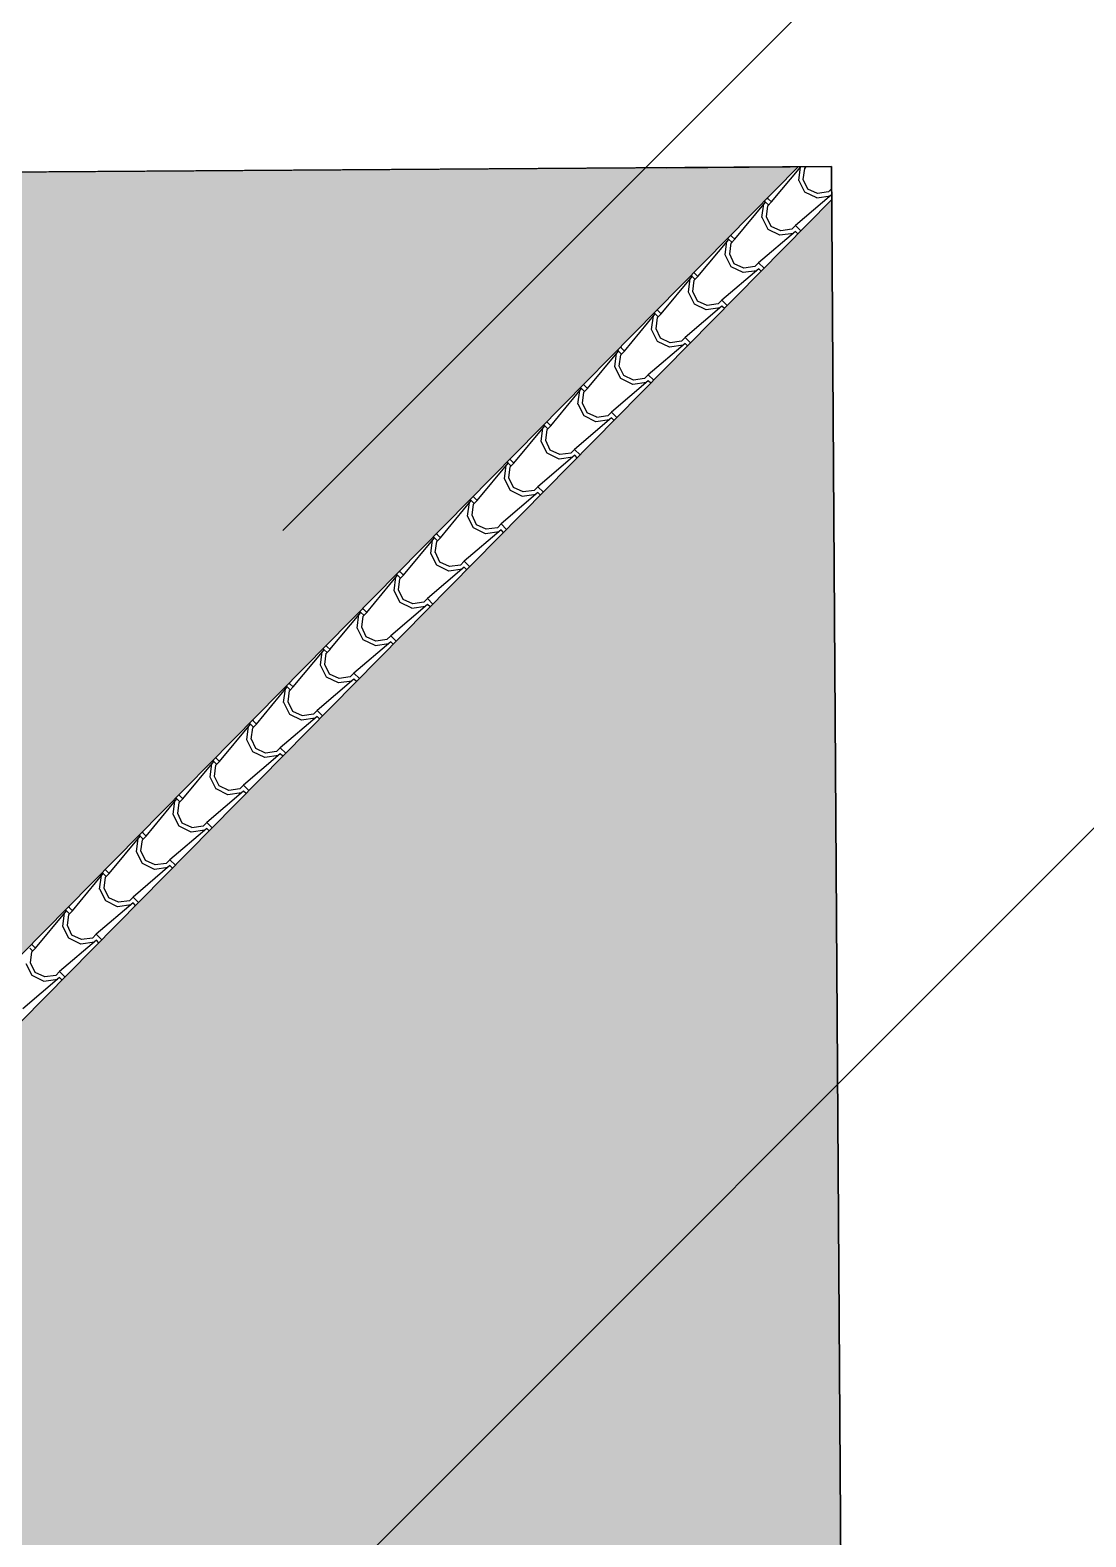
# Model space of a CAD drawing. Header units: millimetres. Extents: x 648844 to 649530, y 1246379 to 1246752.
# Drawn here: x 649254.842 to 649258.209, y 1246468.995 to 1246473.799 of the extents above; entities that cross this region are included whole.
import ezdxf

# ---------------------------------------------------------------- set-up
doc = ezdxf.new("R2010")
doc.units = ezdxf.units.MM
doc.header["$LTSCALE"] = 20
doc.header["$MEASUREMENT"] = 0
doc.layers.get('0').update_dxf_attribs({"linetype": 'CONTINUOUS'})
doc.layers.add('TECHO', color=30, linetype='CONTINUOUS')

# ---------------------------------------------------------------- blocks, each defined once
blk = doc.blocks.new('TEJA45')
at = {"layer": 'TECHO'}
for p, q in [((-2.479067602291742, -1.780796072625296), (-2.597225111923287, -1.681543621279598)), ((-2.528728568712808, -1.768989635207362), (-2.566538934600054, -1.78789485842475)), ((-2.485083074978959, -1.774768162126826), (-2.528801431231678, -1.768860238636503)), ((-2.471105806485042, -1.772828176336908), (-2.479078729563014, -1.780801099414884)), ((-2.566515783426183, -1.787860046888596), (-2.585421006643571, -1.825670412775843)), ((-2.556888199560625, -1.797508177541324), (-2.571067113283384, -1.828229214443532)), ((-2.526195744820356, -1.783316439133152), (-2.556916781722563, -1.797495352855911)), ((-2.490771142848558, -1.787905688538405), (-2.526218352125305, -1.783179421276031)), ((-2.479078729563099, -1.799706306316704), (-2.49089448387673, -1.787890552003077)), ((-2.461653203034139, -1.782280779787811), (-2.479078729563021, -1.799706306316693)), ((-2.360910131688691, -1.898953793098098), (-2.479067641320235, -1.799701341752399)), ((-2.573604764072044, -1.875327133923896), (-2.564152160621141, -1.865874530472993)), ((-2.571230103409881, -1.828246645228447), (-2.566503836147504, -1.863693854505197)), ((-2.566515311483712, -1.863511379610291), (-2.554699557170082, -1.875327133923918)), ((-2.564152160621134, -1.88477973737481), (-2.567719220212119, -1.888346796965795)), ((-2.554699557170231, -1.8753271339239), (-2.564152160621134, -1.884779737374803)), ((-2.554745425967099, -1.875336823679472), (-2.4554929746214, -1.993494333311013)), ((-2.448358253547411, -1.906017778136452), (-2.467263476764799, -1.943828144023698)), ((-2.438731790789681, -1.915664640732071), (-2.452910704512441, -1.946385677634279)), ((-2.410570837464945, -1.887147165086127), (-2.448381203352191, -1.906052388303515)), ((-2.408039281628007, -1.901472847903293), (-2.438760318530214, -1.915651761626052)), ((-2.366924698544189, -1.892926737683524), (-2.410643054796907, -1.887018814193201)), ((-2.37261466176048, -1.906063139152575), (-2.408061871037226, -1.901336871890202)), ((-2.360921186426822, -1.917863849452974), (-2.372736940740452, -1.906048095139347)), ((-2.352948263348772, -1.890985719473182), (-2.360921186426737, -1.898958642551147)), ((-2.343495659897869, -1.900438322924082), (-2.360921186426744, -1.91786384945296)), ((-2.242752661085596, -2.017111513570935), (-2.36091017071714, -1.917859062225236)), ((-2.467434219727544, -1.943715820863346), (-2.461526296237217, -1.987434177116061)), ((-2.453072652795534, -1.946403126318273), (-2.448346385533156, -1.981850335595023)), ((-2.455447220935753, -1.993484677060163), (-2.459014280526745, -1.997051736651155)), ((-2.455447220935774, -1.993484677060167), (-2.445994617484871, -1.984032073609264)), ((-2.445994617484857, -2.002937280511077), (-2.449561677075849, -2.006504340102069)), ((-2.448357768347435, -1.981668922746564), (-2.436542014033805, -1.993484677060192)), ((-2.436542014033954, -1.993484677060167), (-2.445994617484857, -2.00293728051107)), ((-2.436587705494148, -1.993494294282709), (-2.337335254148449, -2.111651803914249)), ((-2.292413106217047, -2.005304694964895), (-2.330223472104294, -2.024209918182283)), ((-2.248766322111209, -2.011085313239978), (-2.292484678363927, -2.005177389749655)), ((-2.234790720212501, -2.009143262609456), (-2.242763643290466, -2.017116185687421)), ((-2.349275644170781, -2.061874197298959), (-2.343367720680455, -2.105592553551674)), ((-2.330200723668653, -2.024175509384364), (-2.349105946886041, -2.06198587527161)), ((-2.3349152021813, -2.064559607407208), (-2.330188934918922, -2.100006816683958)), ((-2.320575382019115, -2.03382110392365), (-2.334754295741874, -2.064542140825857)), ((-2.289882818437306, -2.01962925667419), (-2.320603855339513, -2.033808170396949)), ((-2.254458180670589, -2.024220589766987), (-2.289905389947336, -2.019494322504613)), ((-2.242763643290544, -2.036021392589245), (-2.254579397604175, -2.024205638275618)), ((-2.225338116761598, -2.018595866060352), (-2.242763643290473, -2.03602139258923)), ((-2.124595190482452, -2.135269234043804), (-2.242752700113996, -2.036016782698105)), ((-2.337289677799482, -2.111642220196437), (-2.340856737390475, -2.115209279787429)), ((-2.337289677799497, -2.111642220196437), (-2.327837074348594, -2.102189616745534)), ((-2.330200225211158, -2.099826465882838), (-2.318384470897527, -2.111642220196465)), ((-2.318384470897684, -2.11164222019644), (-2.327837074348587, -2.121094823647343)), ((-2.31842998502119, -2.111651764885952), (-2.219177533675492, -2.229809274517493)), ((-2.327837074348587, -2.121094823647347), (-2.331404133939571, -2.124661883238335)), ((-2.212043193789889, -2.142333240632247), (-2.230948417007276, -2.180143606519493)), ((-2.202418973248939, -2.151977567116056), (-2.216597886971698, -2.182698604018263)), ((-2.174255374969171, -2.123462224843657), (-2.212065740856417, -2.142367448061044)), ((-2.17172635524495, -2.137785665444323), (-2.202447392147157, -2.151964579167082)), ((-2.13060794567825, -2.129243888796434), (-2.174326301930968, -2.123335965306111)), ((-2.136301699582951, -2.1423780403811), (-2.171748908859698, -2.137651773118726)), ((-2.124606100154267, -2.154178935725515), (-2.136421854467898, -2.142363181411888)), ((-2.116633177076224, -2.12730080574573), (-2.124606100154196, -2.135273728823698)), ((-2.107180573625321, -2.136753409196629), (-2.124606100154203, -2.154178935725511)), ((-2.006437719879479, -2.253426954516531), (-2.124595229511023, -2.154174503170832)), ((-2.231117068614253, -2.180032573732767), (-2.225209145123927, -2.223750929985481)), ((-2.216757751567307, -2.182716088494338), (-2.21203148430493, -2.218163297771088)), ((-2.219132134663212, -2.229799763332714), (-2.222699194254211, -2.233366822923713)), ((-2.219132134663226, -2.229799763332704), (-2.209679531212323, -2.220347159881801)), ((-2.209679531212316, -2.239252366783628), (-2.213246590803301, -2.242819426374613)), ((-2.21204268207488, -2.217984009019112), (-2.20022692776125, -2.229799763332739)), ((-2.200226927761413, -2.229799763332711), (-2.209679531212316, -2.239252366783614)), ((-2.200272264548389, -2.229809235489022), (-2.10101981320269, -2.347966745120562)), ((-2.056097643721237, -2.241619754722393), (-2.093908009608484, -2.260524977939781)), ((-2.0535698920526, -2.25594207421446), (-2.084290928954807, -2.270120987937219)), ((-2.012449569244382, -2.247402464353016), (-2.0561679254971, -2.241494540862693)), ((-2.01814521849397, -2.260535490995387), (-2.053592427770717, -2.255809223733014)), ((-1.998475633939961, -2.245458348881996), (-2.006448557017933, -2.253431271959968)), ((-1.989023030489065, -2.254910952332899), (-2.00644855701794, -2.272336478861774)), ((-2.112958493057739, -2.298190950166578), (-2.107050569567413, -2.341909306419293)), ((-2.093885663911145, -2.260490971880152), (-2.112790887128533, -2.298301337767398)), ((-2.098600300952711, -2.300872569585966), (-2.093874033690334, -2.336319778862716)), ((-2.084262564478372, -2.270134030307631), (-2.098441478201131, -2.300855067209838)), ((-2.00644855701799, -2.272336478861785), (-2.01826431133162, -2.260520724548158)), ((-1.888280249276384, -2.371584674989364), (-2.006437758907929, -2.272332223643666)), ((-2.100974591526949, -2.347957306468984), (-2.104541651117941, -2.351524366059977)), ((-2.100974591526956, -2.347957306468981), (-2.091521988076053, -2.338504703018078)), ((-2.093885138938603, -2.336141552155386), (-2.082069384624972, -2.347957306469013)), ((-2.08206938462515, -2.347957306468984), (-2.091521988076053, -2.357409909919888)), ((-2.082114544075594, -2.347966706092084), (-1.982862092729896, -2.466124215723625)), ((-2.091521988076053, -2.357409909919891), (-2.095089047667038, -2.36097696951088)), ((-1.975728134032373, -2.378648703128039), (-1.994633357249761, -2.416459069015286)), ((-1.966106155707806, -2.388290493499209), (-1.980285069430565, -2.419011530401416)), ((-1.937939912473382, -2.359777284601172), (-1.975750278360628, -2.37868250781856)), ((-1.935413428861892, -2.374098482985353), (-1.9661344657641, -2.388277396708112)), ((-1.894291192809604, -2.365561039909714), (-1.938009549062322, -2.359653116419391)), ((-1.899988737404087, -2.378692941609803), (-1.935435946680833, -2.373966674347429)), ((-1.888291013881712, -2.390494021998055), (-1.900106768195343, -2.378678267684428)), ((-1.880318090803684, -2.36361589201827), (-1.888291013881656, -2.371588815096242)), ((-1.870865487352781, -2.37306849546917), (-1.888291013881656, -2.390494021998048)), ((-1.770122778673276, -2.489742395462201), (-1.88828028830482, -2.390489944116503)), ((-1.994799917501467, -2.416349326598581), (-1.988891994011141, -2.460067682851296)), ((-1.980442850338477, -2.419029050674897), (-1.9757165830761, -2.454476259951647)), ((-1.982817048390672, -2.466114849605258), (-1.986384107981671, -2.469681909196254)), ((-1.982817048390686, -2.466114849605255), (-1.973364444939783, -2.456662246154352)), ((-1.973364444939769, -2.475567453056165), (-1.976931504530761, -2.479134512647157)), ((-1.975727595802326, -2.45429909529166), (-1.963911841488695, -2.466114849605287)), ((-1.963911841488866, -2.466114849605262), (-1.973364444939769, -2.475567453056165)), ((-1.963956823602786, -2.466124176695153), (-1.864704372257087, -2.584281686326694)), ((-1.857570604153629, -2.496806434375973), (-1.876475827371017, -2.534616800263219)), ((-1.81978218122547, -2.477934814479919), (-1.857592547112716, -2.496840037697307)), ((-1.817256965671191, -2.49225489175625), (-1.847978002573399, -2.506433805479009)), ((-1.776132816376645, -2.483719615466171), (-1.819851172629363, -2.477811691975848)), ((-1.781832256316001, -2.496850392223973), (-1.817279465592748, -2.492124124961599)), ((-1.770133470745435, -2.508651565134326), (-1.781949225059066, -2.496835810820698)), ((-1.762160547667406, -2.481773435154544), (-1.770133470745378, -2.489746358232519)), ((-1.752707944216503, -2.49122603860544), (-1.770133470745392, -2.508651565134326)), ((-1.876641341944946, -2.534507703032396), (-1.87073341845462, -2.578226059285111)), ((-1.862285399724364, -2.537185531762926), (-1.857559132461986, -2.572632741039676)), ((-1.847949746937246, -2.506446956690787), (-1.862128660660005, -2.537167993592995)), ((-1.651965308070274, -2.607900115934964), (-1.770122817701818, -2.508647664589265)), ((-1.864659505254394, -2.584272392741536), (-1.868226564845386, -2.587839452332524)), ((-1.864659505254409, -2.584272392741529), (-1.855206901803506, -2.574819789290625)), ((-1.855206901803506, -2.593724996192442), (-1.85877396139449, -2.597292055783427)), ((-1.857570052666048, -2.572456638427933), (-1.845754298352418, -2.584272392741561)), ((-1.845754298352588, -2.584272392741532), (-1.855206901803491, -2.593724996192435)), ((-1.845799103129842, -2.584281647298393), (-1.746546651784143, -2.702439156929936)), ((-1.73941307427485, -2.614964165623807), (-1.758318297492238, -2.652774531511053)), ((-1.729793338166296, -2.624603419881542), (-1.743972251889055, -2.655324456783749)), ((-1.701624449977572, -2.596092344358674), (-1.739434815864819, -2.614997567576061)), ((-1.699100502478842, -2.610411300526387), (-1.729821539381049, -2.624590214249146)), ((-1.657974439942784, -2.601878191022749), (-1.701692796195502, -2.595970267532426)), ((-1.663675775226118, -2.615007842838384), (-1.699122984502864, -2.61028157557601)), ((-1.651975927609158, -2.626809108270596), (-1.663791681922788, -2.614993353956969)), ((-1.644003004531143, -2.599930978290818), (-1.651975927609115, -2.60790390136879)), ((-1.634550401080247, -2.609383581741717), (-1.651975927609115, -2.626809108270585)), ((-1.533807837467222, -2.72605783640776), (-1.651965347098766, -2.626805385062063)), ((-1.758482766388425, -2.652666079466204), (-1.752574842898099, -2.696384435718921)), ((-1.74412794911013, -2.655342012851861), (-1.739401681847752, -2.690789222128609)), ((-1.746501962118131, -2.702429935877808), (-1.750069021709123, -2.7059969954688)), ((-1.746501962118138, -2.702429935877801), (-1.737049358667235, -2.692977332426899)), ((-1.737049358667228, -2.711882539328702), (-1.74061641825822, -2.715449598919694)), ((-1.739412509529771, -2.690614181564206), (-1.72759675521614, -2.702429935877833)), ((-1.727596755216325, -2.702429935877797), (-1.737049358667228, -2.711882539328698)), ((-1.727641382657168, -2.702439117901289), (-1.62838893131147, -2.820596627532831)), ((-1.621255544396092, -2.733121896871717), (-1.64016076761348, -2.770932262758963)), ((-1.583466718729703, -2.714249874237447), (-1.621277084616949, -2.733155097454834)), ((-1.580944039287303, -2.7285677092969), (-1.61166507618951, -2.742746623019661)), ((-1.539816063508901, -2.720036766579328), (-1.583534419761619, -2.714128843089005)), ((-1.545519294137577, -2.733165293452616), (-1.580966503414324, -2.728439026190243)), ((-1.53381838447288, -2.744966651406866), (-1.545634138786511, -2.733150897093239)), ((-1.525845461394866, -2.718088521427086), (-1.533818384472845, -2.726061444505063)), ((-1.51639285794397, -2.727541124877987), (-1.533818384472845, -2.744966651406861)), ((-1.640324190831912, -2.770824455900016), (-1.634416267341585, -2.814542812152732)), ((-1.625970498495889, -2.773498493940787), (-1.621244231233511, -2.808945703217535)), ((-1.611636929396113, -2.742759883073942), (-1.625815843118872, -2.77348091997615)), ((-1.415650366864114, -2.844215556880595), (-1.533807876495658, -2.744963105534897)), ((-1.628344418981861, -2.820587479014081), (-1.631911478572853, -2.824154538605073)), ((-1.628344418981868, -2.820587479014073), (-1.618891815530965, -2.811134875563171)), ((-1.618891815530958, -2.830040082464977), (-1.622458875121943, -2.833607142055964)), ((-1.621254966393494, -2.808771724700478), (-1.609439212079863, -2.820587479014105)), ((-1.609439212080055, -2.820587479014074), (-1.618891815530958, -2.830040082464976)), ((-1.609483662184388, -2.820596588504353), (-1.51023121083869, -2.938754098135895)), ((-1.46530898748177, -2.832407404116191), (-1.503119353369016, -2.851312627333577)), ((-1.421657687075943, -2.838195342135784), (-1.465376043328661, -2.832287418645461)), ((-1.503098014517342, -2.851279628119626), (-1.522003237734729, -2.889089994006872)), ((-1.49348052062517, -2.860916346264695), (-1.507659434347929, -2.891637383166902)), ((-1.462787576096609, -2.846724118067796), (-1.493508612998816, -2.860903031790556)), ((-1.427362813048141, -2.851322744066966), (-1.462810022324888, -2.846596476804592)), ((-1.415660841336603, -2.863124194543138), (-1.427476595650234, -2.851308440229511)), ((-1.407687918258596, -2.836246064563362), (-1.415660841336567, -2.84421898764133)), ((-1.3982353148077, -2.845698668014265), (-1.415660841336575, -2.86312419454314)), ((-1.297492896261055, -2.962373277353398), (-1.415650405892599, -2.8631208260077)), ((-1.52216561527564, -2.888982832332024), (-1.516257691785313, -2.93270118858474)), ((-1.510186875845591, -2.938745022150343), (-1.500734272394688, -2.929292418699442)), ((-1.507813047881541, -2.891654975030615), (-1.503086780619164, -2.927102184307364)), ((-1.503097423257216, -2.92692926783675), (-1.491281668943586, -2.938745022150377)), ((-1.510186875845584, -2.938745022150348), (-1.513753935436576, -2.942312081741342)), ((-1.500734272394688, -2.948197625601257), (-1.50430133198568, -2.95176468519225)), ((-1.491281668943785, -2.938745022150346), (-1.500734272394688, -2.948197625601248)), ((-1.491325941711573, -2.938754059107428), (-1.392073490365874, -3.05691156873897)), ((-1.384940484638584, -2.969437359367509), (-1.403845707855972, -3.007247725254755)), ((-1.3471512562339, -2.950564933994952), (-1.384961622121146, -2.969470157212339)), ((-1.344631112905077, -2.964880526838311), (-1.375352149807284, -2.979059440561072)), ((-1.303499310642067, -2.956353917692363), (-1.347217666894785, -2.95044599420204)), ((-1.30920633195916, -2.969480194681257), (-1.344653541235907, -2.964753927418883)), ((-1.297503298200326, -2.98128173767941), (-1.309319052513956, -2.969465983365783)), ((-1.289530375122325, -2.954403607699636), (-1.297503298200297, -2.962376530777604)), ((-1.280077771671422, -2.963856211150533), (-1.297503298200297, -2.981281737679408)), ((-1.40400703971887, -3.007141208767635), (-1.398099116228543, -3.050859565020351)), ((-1.389655597267307, -3.009811456119547), (-1.38492933000493, -3.045258665396295)), ((-1.375324111854219, -2.979072809455447), (-1.389503025576978, -3.009793846357654)), ((-1.17933542565796, -3.080530997826234), (-1.297492935289505, -2.981278546480535)), ((-1.392029332709313, -3.056902565286622), (-1.395596392300305, -3.060469624877616)), ((-1.39202933270932, -3.056902565286615), (-1.382576729258417, -3.047449961835714)), ((-1.38257672925841, -3.066355168737525), (-1.386143788849402, -3.069922228328515)), ((-1.384939880120939, -3.045086810973022), (-1.373124125807308, -3.056902565286649)), ((-1.373124125807507, -3.056902565286615), (-1.38257672925841, -3.066355168737516)), ((-1.373168221238906, -3.056911529710316), (-1.273915769893208, -3.175069039341858)), ((-1.228993524985981, -3.068722463873701), (-1.266803890873227, -3.087627687091087)), ((-1.185340934208199, -3.074512493248939), (-1.229059290460917, -3.068604569758616)), ((-1.171372831986048, -3.072561150835908), (-1.17934575506402, -3.08053407391388)), ((-1.266782954759819, -3.087595090615395), (-1.285688177977207, -3.125405456502641)), ((-1.257167703084427, -3.097229272648676), (-1.271346616807186, -3.127950309550883)), ((-1.226474649713545, -3.083036935608828), (-1.257195686615752, -3.097215849331588)), ((-1.191049850870634, -3.087637645295489), (-1.226497060147381, -3.082911378033115)), ((-1.179345755064048, -3.099439280815682), (-1.191161509377679, -3.087623526502055)), ((-1.161920228535152, -3.082013754286805), (-1.179345755064027, -3.099439280815679)), ((-1.061177955054944, -3.198688718298998), (-1.179335464686488, -3.099436266953299)), ((-1.285848464162349, -3.125299585201443), (-1.279940540672023, -3.169017941454159)), ((-1.27387178957305, -3.17506010842289), (-1.264419186122147, -3.165607504971989)), ((-1.271498146653059, -3.127967937208478), (-1.266771879390681, -3.163415146485226)), ((-1.266782336984662, -3.163244354109294), (-1.254966582671031, -3.175060108422921)), ((-1.273871789573036, -3.175060108422898), (-1.277438849164028, -3.17862716801389)), ((-1.26441918612214, -3.184512711873795), (-1.267986245713132, -3.188079771464787)), ((-1.25496658267123, -3.175060108422885), (-1.264419186122133, -3.184512711873786)), ((-1.255010500765955, -3.175069000313561), (-1.155758049420257, -3.293226509945104)), ((-1.148625424881047, -3.205752821863278), (-1.167530648098435, -3.243563187750524)), ((-1.139011294313853, -3.215385735840252), (-1.153190208036612, -3.24610677274246)), ((-1.110835793738119, -3.186879993752481), (-1.148646159625365, -3.205785216969867)), ((-1.108318186521188, -3.201193344378961), (-1.139039223423396, -3.215372258101722)), ((-1.067182557776142, -3.192671068805273), (-1.110900914028861, -3.18676314531495)), ((-1.072893369781191, -3.20579509590984), (-1.108340579057938, -3.201068828647466)), ((-1.061188211927771, -3.217596823951954), (-1.073003966241401, -3.205781069638327)), ((-1.053215288849778, -3.190718693972176), (-1.06118821192775, -3.198691617050144)), ((-1.043762685398882, -3.200171297423076), (-1.061188211927757, -3.217596823951951)), ((-0.9430204844518499, -3.316846438771833), (-1.061177994083394, -3.217593987426135)), ((-1.167689888606077, -3.243457961633453), (-1.16178196511575, -3.287176317886169)), ((-1.153340696038832, -3.246124418297407), (-1.148614428776455, -3.281571627574156)), ((-1.155714246436766, -3.293217651559162), (-1.159281306027758, -3.296784711150153)), ((-1.155714246436773, -3.293217651559161), (-1.14626164298587, -3.283765048108259)), ((-1.14626164298587, -3.302670255010067), (-1.149828702576862, -3.306237314601058)), ((-1.148624793848384, -3.281401897245566), (-1.136809039534754, -3.293217651559193)), ((-1.136809039534967, -3.293217651559159), (-1.14626164298587, -3.30267025501006)), ((-1.136852780293168, -3.293226470916625), (-1.03760032894747, -3.411383980548168)), ((-0.9926780624902207, -3.305037523631229), (-1.030488428377467, -3.323942746848616)), ((-0.9490241813413647, -3.310829644361974), (-0.9927425375940828, -3.304921720871651)), ((-0.9350577457135074, -3.30887623710845), (-0.9430306687914793, -3.316849160186418)), ((-1.049531313049314, -3.361616338069064), (-1.043623389558988, -3.40533469432178)), ((-1.030467895002317, -3.323910553111215), (-1.049373118219705, -3.361720918998461)), ((-1.020854885543294, -3.333542199031832), (-1.035033799266053, -3.36426323593404)), ((-0.9901617233296705, -3.319349753149474), (-1.020882760231878, -3.333528666872235)), ((-0.9547368886917553, -3.32395254652419), (-0.9901840979685019, -3.319226279261816)), ((-0.9430306687914936, -3.335754367088226), (-0.9548464231051241, -3.323938612774599)), ((-0.9256051422626115, -3.318328840559349), (-0.9430306687914793, -3.335754367088221)), ((-0.8248630138487556, -3.435004159244665), (-0.9430205234802997, -3.335751707898966)), ((-1.037556703300503, -3.411375194695433), (-1.0281040998496, -3.401922591244531)), ((-1.035183245424484, -3.364280899387238), (-1.030456978162107, -3.399728108663986)), ((-1.030467250712107, -3.399559440381838), (-1.018651496398476, -3.411375194695465)), ((-1.037556703300496, -3.411375194695436), (-1.041123762891495, -3.414942254286435)), ((-1.028104099849593, -3.420827798146338), (-1.031671159440585, -3.424394857737328)), ((-1.018651496398689, -3.411375194695433), (-1.028104099849593, -3.420827798146334)), ((-1.018695059820502, -3.411383941519517), (-0.9194426084748031, -3.52954145115106)), ((-0.9123103651235454, -3.442068284359099), (-0.9312155883409332, -3.479878650246345)), ((-0.9026984767723505, -3.451698662222581), (-0.9168773904951095, -3.482419699124788)), ((-0.8745203312423229, -3.423195053509993), (-0.912330697129569, -3.442100276727379)), ((-0.8720052601389767, -3.437506161920371), (-0.902726297041184, -3.451685075643132)), ((-0.8308658049074822, -3.428988219918553), (-0.8745841611602003, -3.42308029642823)), ((-0.8365804076027672, -3.442109997138484), (-0.8720276168795138, -3.43738372987611)), ((-0.8248731256552162, -3.453911910224498), (-0.8366888799688468, -3.442096155910871)), ((-0.8169002025772301, -3.427033780244725), (-0.824873125655202, -3.435006703322697)), ((-0.807447599126327, -3.436486383695621), (-0.8248731256552091, -3.453911910224505)), ((-0.7067055432456613, -3.553161879717502), (-0.8248630528772054, -3.453909428371803)), ((-0.9313727374930423, -3.479774714501069), (-0.9254648140027157, -3.523493070753785)), ((-0.9170257948102432, -3.482437380476169), (-0.9122995275478658, -3.517884589752917)), ((-0.9193991601642182, -3.529532737831715), (-0.9229662197552102, -3.533099797422707)), ((-0.9193991601642324, -3.52953273783171), (-0.9099465567133294, -3.520080134380809)), ((-0.9099465567133223, -3.538985341282622), (-0.9135136163043072, -3.542552400873609)), ((-0.9123097075758295, -3.51771698351811), (-0.9004939532621989, -3.529532737831737)), ((-0.9004939532624192, -3.529532737831712), (-0.9099465567133223, -3.538985341282613)), ((-0.9005373393474088, -3.529541412122933), (-0.8012848880017103, -3.647698921754476)), ((-0.7563625999944108, -3.541352583388742), (-0.794172965881657, -3.560257806606128)), ((-0.7127074284745234, -3.547146795475008), (-0.7564257847272415, -3.541238871984685)), ((-0.6987426594409669, -3.545191323380998), (-0.7067155825189317, -3.553164246458964)), ((-0.6892900559900639, -3.554643926831895), (-0.7067155825189388, -3.572069453360768)), ((-0.813214161936763, -3.597933090933076), (-0.8073062384464365, -3.641651447185792)), ((-0.7941528352447662, -3.560226015606952), (-0.8130580584621541, -3.598036381494198)), ((-0.79886834419613, -3.600593861564198), (-0.7941420769337526, -3.636041070840946)), ((-0.7845420680017838, -3.56985512541416), (-0.7987209817245429, -3.600576162316367)), ((-0.7538487969466203, -3.555662570690506), (-0.7845698338488276, -3.569841484413267)), ((-0.7184239265137791, -3.560267447752775), (-0.7538711357905257, -3.555541180490401)), ((-0.7067155825189388, -3.57206945336077), (-0.7185313368325694, -3.560253699047143)), ((-0.588548072642638, -3.671319600190264), (-0.7067055822741821, -3.572067148844566)), ((-0.8012416170279479, -3.647690280967982), (-0.8048086766189471, -3.651257340558979)), ((-0.801241617027955, -3.647690280967975), (-0.791789013577052, -3.638237677517074)), ((-0.7941521644395522, -3.635874526654382), (-0.7823364101259216, -3.647690280968009)), ((-0.782336410126149, -3.647690280967977), (-0.791789013577052, -3.657142884418878)), ((-0.7823796188747494, -3.647698882725827), (-0.6831271675290509, -3.765856392357369)), ((-0.791789013577052, -3.657142884418885), (-0.7953560731680511, -3.660709944009882)), ((-0.6759953053660226, -3.678383746854864), (-0.6949005285834104, -3.716194112742111)), ((-0.6663856592308335, -3.68801158860491), (-0.6805645729535925, -3.718732625507117)), ((-0.6382048687465272, -3.659510113267496), (-0.6760152346337733, -3.678415336484882)), ((-0.6356923337550953, -3.673818979461021), (-0.6664133706573026, -3.687997893183782)), ((-0.5945490520415575, -3.665305371031465), (-0.6382674082942756, -3.659397447541142)), ((-0.6002674454252528, -3.678424898367007), (-0.6357146547019994, -3.673698631104633)), ((-0.5885580393826615, -3.690226996497042), (-0.6003737936962921, -3.678411242183415)), ((-0.5805851163046896, -3.663348866517264), (-0.5885580393826615, -3.671321789595233)), ((-0.5711325128537936, -3.672801469968165), (-0.5885580393826615, -3.690226996497037)), ((-0.4703906020395863, -3.789477320663066), (-0.5885481116711304, -3.690224869317367)), ((-0.6950555863800076, -3.71609146736869), (-0.6891476628896811, -3.759809823621406)), ((-0.6807108935817823, -3.718750342654028), (-0.6759846263194049, -3.754197551930776)), ((-0.6830840738916777, -3.765847824104251), (-0.6866511334826768, -3.76941488369525)), ((-0.6830840738916848, -3.765847824104251), (-0.6736314704407818, -3.756395220653349)), ((-0.6736314704407746, -3.775300427555154), (-0.6771985300317667, -3.778867487146147)), ((-0.6759946213032748, -3.754032069790654), (-0.6641788669896442, -3.765847824104281)), ((-0.6641788669898787, -3.765847824104247), (-0.6736314704407818, -3.775300427555148)), ((-0.6642218984017916, -3.765856353329072), (-0.5649694470560931, -3.884013862960614)), ((-0.5200471374986435, -3.777667643146268), (-0.5578575033858897, -3.796572866363654)), ((-0.5175358705643873, -3.79197538823192), (-0.5482569074665946, -3.806154301954681)), ((-0.4763906756067868, -3.783463946588165), (-0.520109031859505, -3.777556023097842)), ((-0.4821109643358099, -3.796582348981358), (-0.5175581736125565, -3.791856081718985)), ((-0.4624275731684122, -3.78150640965354), (-0.4704004962463841, -3.789479332731512)), ((-0.4529749697175163, -3.790959013104441), (-0.4704004962463912, -3.808384539633314)), ((-0.5768970108234797, -3.8342498438025), (-0.5709890873331531, -3.877968200055216)), ((-0.557837775487279, -3.796541478102796), (-0.5767429987046668, -3.834351843990042)), ((-0.5625534429673138, -3.83690682374476), (-0.5578271757049365, -3.872354033021509)), ((-0.5482292504610342, -3.806168051798139), (-0.5624081641837932, -3.836889088700346)), ((-0.4704004962463841, -3.808384539633314), (-0.4822162505600147, -3.796568785319687)), ((-0.352233131436364, -3.907635041136013), (-0.4703906410679082, -3.808382589790314)), ((-0.5649265307554003, -3.88400536724053), (-0.5684935903463924, -3.887572426831522)), ((-0.5649265307554145, -3.884005367240524), (-0.5554739273045115, -3.874552763789623)), ((-0.5578370781669975, -3.872189612926926), (-0.5460213238533669, -3.884005367240553)), ((-0.5460213238535943, -3.884005367240521), (-0.5554739273044973, -3.893457970691422)), ((-0.5460641779291393, -3.884013823931964), (-0.4468117265834408, -4.002171333563506)), ((-0.5554739273045044, -3.893457970691431), (-0.5590409868954893, -3.897025030282418)), ((-0.4396802456085069, -3.914699209350681), (-0.4585854688258948, -3.952509575237928)), ((-0.4300728416904676, -3.924324514989719), (-0.4442517554132266, -3.955045551891926)), ((-0.4018894062507385, -3.895825173025019), (-0.4396997721379847, -3.914730396242405)), ((-0.3993794073728623, -3.910131797002435), (-0.4301004442750695, -3.924310710725196)), ((-0.358232299173828, -3.901622522144621), (-0.4019506554265462, -3.895714598654298)), ((-0.3639544832463741, -3.91473979959571), (-0.3994016925231207, -3.910013532333336)), ((-0.3522429531101068, -3.926542082769586), (-0.3640587074237374, -3.914726328455959)), ((-0.344270030032142, -3.899663952789812), (-0.3522429531101139, -3.907636875867784)), ((-0.334817426581246, -3.909116556240711), (-0.352242953110121, -3.92654208276959)), ((-0.2340756608333407, -4.025792761608773), (-0.3522331704648849, -3.926540310263075)), ((-0.4587384352672146, -3.952408220234506), (-0.452830511776888, -3.996126576487223)), ((-0.4443959923533072, -3.955063304831887), (-0.4396697250909298, -3.990510514108635)), ((-0.4467689876191301, -4.002162910376802), (-0.4503360472101221, -4.005729969967794)), ((-0.4467689876191514, -4.002162910376798), (-0.4373163841682484, -3.992710306925897)), ((-0.4373163841682342, -4.011615513827707), (-0.4408834437592262, -4.015182573418699)), ((-0.4396795350307201, -3.990347156063198), (-0.4278637807170895, -4.002162910376825)), ((-0.4278637807173311, -4.002162910376798), (-0.4373163841682342, -4.011615513827699)), ((-0.4279064574561886, -4.002171294535202), (-0.3286540061104901, -4.120328804166745)), ((-0.321522715729742, -4.032856940598567), (-0.3404279389471299, -4.070667306485813)), ((-0.283731675002862, -4.013982702903787), (-0.3215420408901082, -4.032887926121173)), ((-0.2812229441796816, -4.028288205772187), (-0.3119439810818889, -4.042467119494948)), ((-0.2400739227399384, -4.019781097701198), (-0.2837922789926566, -4.013873174210875)), ((-0.2457980021573931, -4.03289725021), (-0.2812452114341397, -4.028170982947627)), ((-0.2340854099738294, -4.044699625905858), (-0.24590116428746, -4.032883871592231)), ((-0.2261124868958788, -4.017821495926086), (-0.2340854099738436, -4.02579441900405)), ((-0.2166598834449758, -4.027274099376983), (-0.2340854099738436, -4.044699625905855)), ((-0.3405798597106866, -4.070566596668316), (-0.3346719362203601, -4.114284952921032)), ((-0.3262385417390732, -4.07321978592082), (-0.3215122744766958, -4.108666995197568)), ((-0.3119164329195243, -4.042480978180469), (-0.3260953466422833, -4.073202015082677)), ((-0.1159181902303743, -4.1439504820815), (-0.2340756998619185, -4.044698030735802)), ((-0.3286114444828598, -4.120320453513068), (-0.332178504073859, -4.123887513104068)), ((-0.3286114444828669, -4.120320453513065), (-0.3191588410319639, -4.110867850062164)), ((-0.3191588410319568, -4.129773056963971), (-0.3227259006229488, -4.133340116554965)), ((-0.3215219918944427, -4.10850469919947), (-0.3097062375808122, -4.120320453513097)), ((-0.3097062375810609, -4.120320453513065), (-0.3191588410319639, -4.129773056963966)), ((-0.3097487369835221, -4.120328765138099), (-0.2104962856378236, -4.238486274769642)), ((-0.2033651858509842, -4.15101467184645), (-0.222270409068372, -4.188825037733697)), ((-0.1937600241489577, -4.160637441372048), (-0.2079389378717167, -4.191358478274255)), ((-0.1655739437549641, -4.13214023278254), (-0.2033843096422103, -4.151045455999926)), ((-0.1630664809898121, -4.146444614543469), (-0.1937875178920194, -4.16062352826623)), ((-0.1219155463060773, -4.137939673257778), (-0.1656339025587954, -4.132031749767455)), ((-0.127641521068405, -4.151054700824291), (-0.1630887303451516, -4.146328433561917)), ((-0.1159278668375521, -4.16285716904213), (-0.1277436211511827, -4.151041414728503)), ((-0.1079549437595944, -4.135979039062352), (-0.1159278668375734, -4.14395196214033)), ((-0.09850234030869842, -4.145431642513255), (-0.1159278668375734, -4.162857169042129)), ((3.552713678800501e-14, -4.260227204326361), (-0.1159182292588099, -4.162855751208653)), ((-0.2224212841541728, -4.188724973102126), (-0.2165133606638463, -4.232443329354842)), ((-0.2080810911247184, -4.191376267010648), (-0.203354823862341, -4.226823476287397)), ((-0.2033644487581654, -4.226662242335742), (-0.1915486944445348, -4.238477996649369)), ((-0.2104539013465896, -4.238477996649348), (-0.2140209609375816, -4.24204505624034)), ((-0.2104539013465896, -4.23847799664934), (-0.2010012978956865, -4.229025393198439)), ((-0.2010012978956865, -4.247930600100245), (-0.2045683574866786, -4.251497659691237)), ((-0.1915486944447835, -4.23847799664934), (-0.2010012978956865, -4.247930600100242)), ((-0.1915910165107206, -4.238486235741163), (-0.09791931933308717, -4.349999999999936)), ((-0.08520765597220503, -4.269172403094311), (-0.1041128791895929, -4.306982768981557)), ((-0.04741621250705208, -4.250297762661294), (-0.08522657839429826, -4.26920298587868)), ((-0.04491001779745574, -4.264601023313604), (-0.07563105469966303, -4.278779937036365)), ((-0.003757169871668964, -4.256098248814428), (-0.0474755261243871, -4.250190325324105)), ((-0.009485039978898158, -4.269212151438653), (-0.04493224925564476, -4.264485884176279)), ((4.973799150320701e-14, -4.278785035879734), (-0.009586078014905297, -4.269198957864775)), ((-0.104262708597652, -4.306883349535935), (-0.09843609721660584, -4.350000000000321)), ((-0.0899236405104844, -4.30953274809958), (-0.08519737324810706, -4.344979957376328)), ((-0.075603615378391, -4.278793904563626), (-0.08978252910115003, -4.309514941465833)), ((-0.0856608184246852, -4.349999999999973), (-0.0828437547594234, -4.347182936334713)), ((-0.08520690562188804, -4.344819785472014), (-0.0800266910938845, -4.350000000000016))]:
    blk.add_line(p, q, dxfattribs=at)

msp = doc.modelspace()

# ---------------------------------------------------------------- hatches: boundary and pattern name
h = msp.add_hatch()
h.set_pattern_fill('ANSI36', scale=20, style=0)
h.set_pattern_definition([(45, (-526.4316489867633, -3378.367883687839), (1.325825214724777, 4.861359120657514), [6.25, -1.25, 0, -1.25])])
h.paths.add_polyline_path([(649188.8489360636, 1246478.707731926), (649215.2214069526, 1246513.043391474), (649317.348885952, 1246513.661012395), (649322.291343771, 1246459.303611518), (649201.5072083384, 1246459.303611518)])
h.paths.add_polyline_path([(649253.0038721092, 1246474.230662723), (649282.477951251, 1246474.230662723), (649282.477951251, 1246479.656447173), (649253.0038721092, 1246479.656447173)], flags=24)
at = {"layer": 'TECHO'}
h = msp.add_hatch(dxfattribs=at)
h.set_pattern_fill('SPANTILE', color=9, scale=0.2049999999999999, angle=127.102841847465, style=0, pattern_type=2)
h.set_pattern_definition([(85.41728897441978, (649196.0089474755, 1246487.084572913), (-0.1883782566959172, -2.461328698553295), [0.189311759999999, -4.54348080499997]), (180.3869889744199, (649196.024073263, 1246487.27327938), (-0.2063799309897436, 0.2036107170182077), [0.01639999999999989, -0.1885999999999991]), (0.3869889744197917, (649195.8189671705, 1246487.288294398), (0.2063799309897435, -0.2036107170182078), [0.05739999999999976, -0.147599999999999]), (270.3869889744198, (649195.8763658613, 1246487.288682088), (-0.2036107170182077, -0.2063799309897435), [0.02049999999999988, -0.184499999999999]), (90.38698897441934, (649196.0077013293, 1246487.269068704), (0.2036107170182078, 0.2063799309897435), [0.02049999999999996, -0.1844999999999997]), (0.3869889744197917, (649196.0075628686, 1246487.289568237), (0.2063799309897435, -0.2036107170182078), [0.01639999999999988, -0.188599999999999]), (0.3869889744197917, (649195.8190779393, 1246487.271894773), (0.2063799309897435, -0.2036107170182078), [0.04099999999999977, -0.1639999999999991]), (275.3566889744198, (649195.8600770038, 1246487.272171693), (0.2216088272662235, -2.458559508654517), [0.1893117599999985, -4.543480804999954]), (307.6908889744199, (649195.8601462345, 1246487.261921928), (-2.688474653174744, 3.466922838785508), [0.05412163999999988, -5.358033749999985]), (341.9520889744198, (649195.8932362535, 1246487.219094446), (0.411375341872335, -0.2022257820988211), [0.0518613099999999, -0.5964054749999982]), (18.82188897441987, (649195.9425458997, 1246487.203027126), (-0.4086061323226173, -0.2077642112453736), [0.05186130999999999, -0.5964054749999996]), (53.08308897441972, (649195.9916340089, 1246487.219759058), (2.641397985912607, 3.50292258134154), [0.05412163999999995, -5.358033749999993]), (340.1620889744198, (649195.9033890973, 1246487.23351335), (-2.260486442729639, 0.804752331718845), [0.04150942499999995, -4.109424259999994]), (20.61188897441985, (649195.942435131, 1246487.219426753), (2.249409563760441, 0.8352136778300936), [0.04150942499999997, -4.109424259999996]), (52.98158897441975, (649195.9812873203, 1246487.234039501), (2.031955399897363, 2.678783751045966), [0.04387184499999998, -4.343319624999997]), (307.7923889744198, (649195.8765043219, 1246487.268182556), (-2.067955160661245, 2.651091583769687), [0.04387184499999996, -4.343319624999995])])
h.paths.add_polyline_path([(649250.1071665013, 1246469.039718353), (649245.8033898917, 1246473.28574672), (649257.2909958217, 1246473.363337853), (649253.0449674549, 1246469.059561243)])
h = msp.add_hatch(dxfattribs=at)
h.set_pattern_fill('SPANTILE', color=9, scale=0.2049999999999999, angle=397.1028418474652, style=0, pattern_type=2)
h.set_pattern_definition([(5.356688974419804, (649306.8754417544, 1246488.227011276), (-2.458559508654517, -0.2216088272662213), [0.18931176, -4.543480804999999]), (270.3869889744198, (649307.0639266842, 1246488.24468474), (0.2063799309897435, -0.2036107170182079), [0.01639999999999987, -0.188599999999999]), (90.38698897441934, (649307.0817109168, 1246488.039800185), (-0.2063799309897435, 0.2036107170182078), [0.05739999999999992, -0.1475999999999997]), (180.3869889744199, (649307.0813232266, 1246488.097198876), (-0.2036107170182078, -0.2063799309897434), [0.02049999999999989, -0.1844999999999991]), (0.3869889744197917, (649307.0599375461, 1246488.228257423), (0.2036107170182079, 0.2063799309897434), [0.02049999999999988, -0.184499999999999]), (90.38698897441934, (649307.0804370784, 1246488.228395883), (-0.2063799309897435, 0.2036107170182078), [0.01639999999999996, -0.1885999999999997]), (90.38698897441934, (649307.0653112904, 1246488.039689416), (-0.2063799309897435, 0.2036107170182078), [0.04099999999999993, -0.1639999999999997]), (175.4172889744198, (649307.0650343692, 1246488.080688481), (-2.461328698553295, 0.1883782566959195), [0.1893117599999997, -4.543480804999994]), (143.0830889744199, (649307.0547846031, 1246488.080619251), (3.50292258134154, -2.641397985912605), [0.05412163999999995, -5.358033749999993]), (108.8218889744196, (649307.0115140482, 1246488.113127735), (-0.2077642112453734, 0.4086061323226173), [0.05186130999999975, -0.5964054749999959]), (71.95208897441974, (649306.9947821165, 1246488.162215844), (-0.2022257820988214, -0.411375341872335), [0.05186130999999965, -0.5964054749999943]), (37.69088897441994, (649307.0108494365, 1246488.211525491), (3.466922838785508, 2.688474653174744), [0.05412163999999998, -5.358033749999997]), (110.6118889744197, (649307.0257944909, 1246488.123474424), (0.8352136778300937, -2.249409563760441), [0.04150942499999978, -4.109424259999972]), (70.16208897441975, (649307.0111817428, 1246488.162326613), (0.8047523317188456, 2.260486442729638), [0.04150942499999995, -4.109424259999995]), (37.79238897441979, (649307.0252683394, 1246488.201372647), (2.651091583769689, 2.067955160661243), [0.04387184499999994, -4.343319624999991]), (142.9815889744198, (649307.0608236943, 1246488.097060415), (2.678783751045966, -2.031955399897365), [0.04387184499999978, -4.343319624999972])])
h.paths.add_polyline_path([(649257.4551044005, 1246464.770316285), (649253.182602925, 1246468.985489168), (649257.3977758089, 1246473.257990645)])

# ---------------------------------------------------------------- linework, layer by layer
at = {"color": 9}
msp.add_lwpolyline([(649257.4558207885, 1246464.664252685), (649257.3970594204, 1246473.364054242), (649245.6973262941, 1246473.285030332), (649245.7560876627, 1246464.585228775), (649257.4558207894, 1246464.664252685)], dxfattribs=at)
at = {"layer": 'TECHO', "color": 9}
for p, q in [((649245.6973262938, 1246473.285030331), (649257.3970594194, 1246473.364054242)), ((649253.0449674549, 1246469.059561243), (649257.2909958217, 1246473.363337853)), ((649256.8720713953, 1246473.360508296), (649257.3970594204, 1246473.364054241)), ((649257.3970594204, 1246473.364054241), (649257.4558207885, 1246464.664252685)), ((649257.4558207893, 1246464.664252687), (649257.3970594194, 1246473.364054242)), ((649253.182602925, 1246468.985489168), (649257.3977758089, 1246473.257990645))]:
    msp.add_line(p, q, dxfattribs=at)

# ---------------------------------------------------------------- block references
at = {"color": 9, "xscale": -1, "rotation": 180.3869889743034}
msp.add_blockref('TEJA45', (649257.4264401046, 1246469.014153464), dxfattribs=at)

doc.saveas('drawing.dxf')
